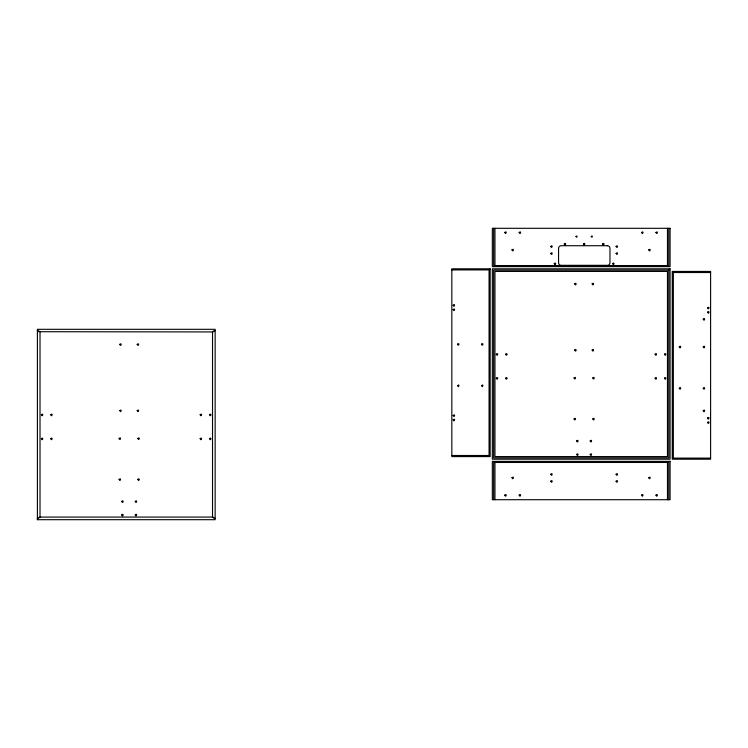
<?xml version="1.0" encoding="UTF-8"?>
<svg xmlns="http://www.w3.org/2000/svg" width="748" height="748" viewBox="0 0 748 748"><rect width="100%" height="100%" fill="white"/><g stroke="black" fill="none" stroke-linecap="round" stroke-linejoin="round"><path stroke-width="1.12" d="M37.4 519.692L37.4 329.316L215.144 329.316L215.144 519.692L37.4 519.692L37.4 518.392L38.709 518.392L38.709 517.298L40.018 517.298L40.018 331.71L38.709 331.71L38.709 330.625L37.4 330.625M40.018 331.71L212.526 331.934M451.829 269.906L489.07 269.906L489.07 455.495L451.829 455.495M710.6 272.524L673.35 272.524L673.35 458.113L710.6 458.113M215.144 330.625L213.834 330.625L213.834 331.71L212.526 331.71L212.526 517.298L213.834 517.298L213.834 518.392L215.144 518.392M40.018 517.083L212.526 517.083M668.777 228.308L668.777 265.549L493.652 265.549L493.652 228.308M668.777 499.711L668.777 462.47L493.652 462.47L493.652 499.711M667.468 228.308L667.468 265.549M667.468 462.47L667.468 499.711M494.952 228.308L494.952 265.549M494.952 462.47L494.952 499.711M41.355 414.701C42.421 418.02 43.936 412.344 41.355 414.701M41.355 438.655C42.421 441.984 43.936 436.308 41.355 438.655M50.714 414.701C51.78 418.02 53.304 412.344 50.714 414.701M50.714 438.655C51.78 441.984 53.304 436.308 50.714 438.655M119.764 344.342C120.83 347.67 122.354 341.995 119.764 344.342M119.764 410.559C120.83 413.887 122.354 408.212 119.764 410.559M119.11 438.44C120.176 441.769 121.7 436.093 119.11 438.44M119.11 479.393C120.176 482.712 121.7 477.037 119.11 479.393M137.193 344.342C138.258 347.67 139.782 341.995 137.193 344.342M121.728 501.394C122.794 504.713 124.318 499.038 121.728 501.394M121.728 514.895C122.794 518.224 124.318 512.548 121.728 514.895M137.193 410.559C138.258 413.887 139.782 408.212 137.193 410.559M137.847 438.44C138.913 441.769 140.437 436.093 137.847 438.44M137.847 479.393C138.913 482.712 140.437 477.037 137.847 479.393M135.229 501.394C136.295 504.713 137.819 499.038 135.229 501.394M135.229 514.895C136.295 518.224 137.819 512.548 135.229 514.895M200.146 414.701C201.212 418.02 202.727 412.344 200.146 414.701M200.146 438.655C201.212 441.984 202.727 436.308 200.146 438.655M209.505 414.701C210.581 418.02 212.095 412.344 209.505 414.701M209.505 438.655C210.581 441.984 212.095 436.308 209.505 438.655M453.166 305.193C454.232 308.513 455.747 302.837 453.166 305.193M453.166 309.55C454.232 312.87 455.747 307.194 453.166 309.55M457.524 344.183C458.589 347.511 460.104 341.836 457.524 344.183M453.166 415.411C454.232 418.74 455.747 413.055 453.166 415.411M457.524 385.566C458.589 388.895 460.104 383.219 457.524 385.566M453.166 419.768C454.232 423.088 455.747 417.412 453.166 419.768M481.478 344.183C482.544 347.511 484.068 341.836 481.478 344.183M481.478 385.566C482.544 388.895 484.068 383.219 481.478 385.566M504.788 232.441C505.854 235.76 507.378 230.085 504.788 232.441M496.289 354.197C497.355 357.525 498.879 351.85 496.289 354.197M511.978 249.86C513.044 253.189 514.559 247.513 511.978 249.86M496.289 378.161C497.355 381.489 498.879 375.814 496.289 378.161M519.168 232.441C520.234 235.76 521.749 230.085 519.168 232.441M505.657 354.197C506.723 357.525 508.247 351.85 505.657 354.197M505.657 378.161C506.723 381.489 508.247 375.814 505.657 378.161M504.788 495.129C505.854 498.458 507.378 492.782 504.788 495.129M511.978 477.701C513.044 481.029 514.559 475.354 511.978 477.701M550.752 246.382C551.818 249.701 553.333 244.026 550.752 246.382M550.752 253.348C551.818 256.676 553.333 251.001 550.752 253.348M519.168 495.129C520.234 498.458 521.749 492.782 519.168 495.129M554.231 263.586C555.297 266.914 556.821 261.239 554.231 263.586M564.254 243.979C565.32 247.308 566.844 241.632 564.254 243.979M576.007 236.415C576.811 238.911 577.952 234.657 576.007 236.415M574.707 283.847C575.773 287.167 577.297 281.491 574.707 283.847M550.752 474.223C551.818 477.551 553.333 471.876 550.752 474.223M550.752 481.188C551.818 484.517 553.333 478.842 550.752 481.188M583.421 243.979C584.487 247.308 586.011 241.632 583.421 243.979M574.707 350.064C575.773 353.393 577.297 347.717 574.707 350.064M591.257 236.415C592.051 238.911 593.192 234.657 591.257 236.415M574.053 377.946C575.119 381.265 576.643 375.589 574.053 377.946M574.053 418.889C575.119 422.218 576.643 416.543 574.053 418.889M592.135 283.847C593.201 287.167 594.725 281.491 592.135 283.847M576.671 440.89C577.736 444.219 579.261 438.543 576.671 440.89M602.589 243.979C603.655 247.308 605.179 241.632 602.589 243.979M576.671 454.401C577.736 457.729 579.261 452.054 576.671 454.401M592.135 350.064C593.201 353.393 594.725 347.717 592.135 350.064M592.79 377.946C593.856 381.265 595.371 375.589 592.79 377.946M612.612 263.586C613.678 266.914 615.193 261.239 612.612 263.586M592.79 418.889C593.856 422.218 595.371 416.543 592.79 418.889M590.172 440.89C591.238 444.219 592.762 438.543 590.172 440.89M616.09 246.382C617.165 249.701 618.68 244.026 616.09 246.382M616.09 253.348C617.165 256.676 618.68 251.001 616.09 253.348M590.172 454.401C591.238 457.729 592.762 452.054 590.172 454.401M641.578 232.441C642.644 235.76 644.168 230.085 641.578 232.441M616.09 474.223C617.165 477.551 618.68 471.876 616.09 474.223M616.09 481.188C617.165 484.517 618.68 478.842 616.09 481.188M648.768 249.86C649.834 253.189 651.358 247.513 648.768 249.86M655.959 232.441C657.025 235.76 658.539 230.085 655.959 232.441M655.089 354.197C656.155 357.525 657.67 351.85 655.089 354.197M655.089 378.161C656.155 381.489 657.67 375.814 655.089 378.161M641.578 495.129C642.644 498.458 644.168 492.782 641.578 495.129M664.448 354.197C665.514 357.525 667.038 351.85 664.448 354.197M648.768 477.701C649.834 481.029 651.358 475.354 648.768 477.701M664.448 378.161C665.514 381.489 667.038 375.814 664.448 378.161M655.959 495.129C657.025 498.458 658.539 492.782 655.959 495.129M679.259 346.791C680.334 350.12 681.849 344.445 679.259 346.791M679.259 388.184C680.334 391.503 681.849 385.828 679.259 388.184M703.223 319.134C704.289 322.453 705.813 316.778 703.223 319.134M707.58 307.802C708.646 311.131 710.17 305.455 707.58 307.802M707.58 312.159C708.646 315.488 710.17 309.812 707.58 312.159M703.223 346.791C704.289 350.12 705.813 344.445 703.223 346.791M703.223 388.184C704.289 391.503 705.813 385.828 703.223 388.184M703.223 410.615C704.289 413.943 705.813 408.268 703.223 410.615M707.58 418.02C708.646 421.348 710.17 415.673 707.58 418.02M707.58 422.377C708.646 425.706 710.17 420.03 707.58 422.377M670.086 228.308L492.343 228.308L492.343 266.643L670.086 266.643L670.086 228.308M607.348 245.727L561.178 245.727A2.618 2.618 0 0 0 558.56 248.345L558.56 262.726A2.618 2.618 0 0 0 561.178 265.334L607.348 265.334A2.618 2.618 0 0 0 609.966 262.726L609.966 248.345A2.618 2.618 0 0 0 607.348 245.727M490.164 268.822L451.829 268.822L451.829 456.589L490.164 456.589L490.164 268.822M670.086 268.822L492.343 268.822L492.343 459.197L670.086 459.197L670.086 268.822M668.777 270.131L493.652 270.131L493.652 457.888L668.777 457.888L668.777 270.131M667.468 271.431L494.952 271.431L494.952 456.589L667.468 456.589L667.468 271.431M710.6 271.431L672.265 271.431L672.265 459.197L710.6 459.197L710.6 271.431M670.086 461.376L492.343 461.376L492.343 499.711L670.086 499.711L670.086 461.376"/></g></svg>
